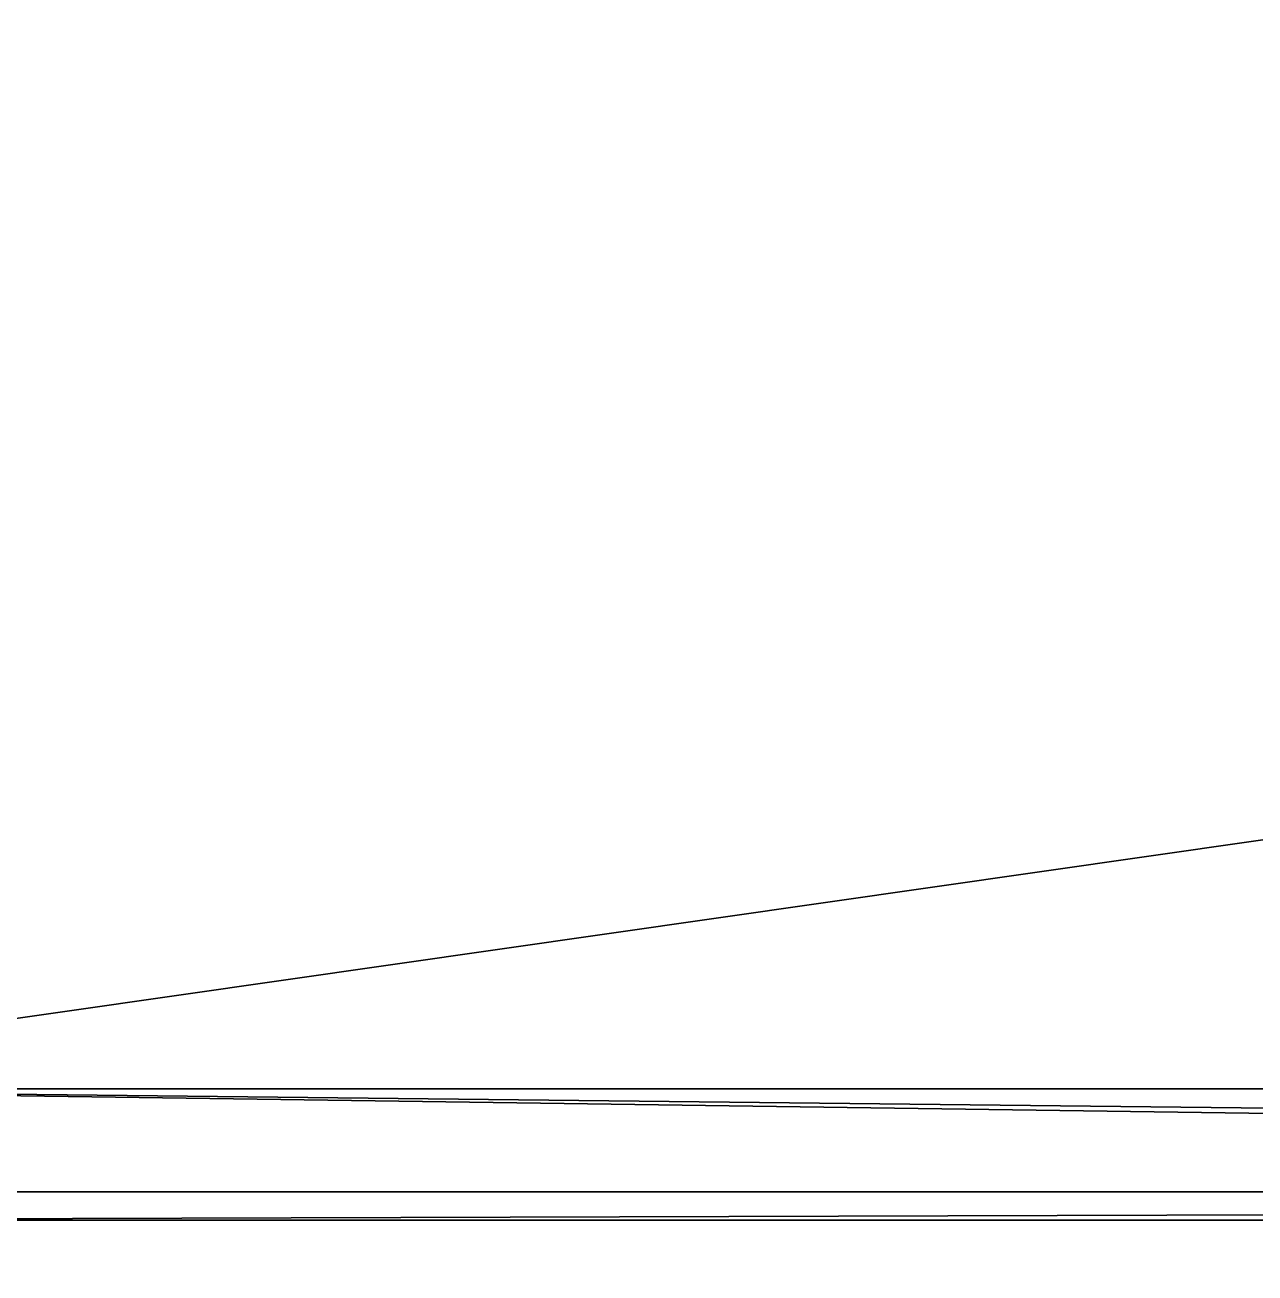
# Model space of a CAD drawing. Extents: x 0 to 2378, y -75 to 4875.
# Drawn here: x 131.3 to 262.7, y 2076.8 to 2210.2 of the extents above; entities that cross this region are included whole.
import ezdxf

# ---------------------------------------------------------------- set-up
doc = ezdxf.new("R2010")
doc.units = 0
doc.header["$LTSCALE"] = 25.4
doc.layers.get('0').update_dxf_attribs({"color": 13, "linetype": 'CONTINUOUS'})

# ---------------------------------------------------------------- blocks, each defined once
blk = doc.blocks.new('GROUP_136')
at = {"color": 8}
for p, q in [((3, 167.51), (997, 167.51)), ((3, 167.51), (997, 167.51)), ((3, 164.51), (997, 164.51)), ((3, 153.51, 34.9), (997, 153.51, 34.9)), ((3, 153.51, 34.9), (997, 153.51, 34.9)), ((3, 153.51, 34.9), (997, 153.51, 34.9))]:
    blk.add_line(p, q, dxfattribs=at)
at = {"color": 0}
for p, q in [((997, 167.51, 27.88), (3, 167.51, 27.88)), ((997, 167.51, 27.88), (3, 167.51, 27.88)), ((997, 153.51, 27.88), (3, 153.51, 27.88)), ((997, 153.51, 27.88), (3, 153.51, 27.88))]:
    blk.add_line(p, q, dxfattribs=at)
at = {"color": 8}
mesh = blk.add_polyface(dxfattribs=at)
corners = [(997, 167.51), (3, 164.51), (3, 167.51), (997, 164.51), (3, 273.7), (0, 3), (0, 273.7), (3, 3)]
mesh.append_faces([[corners[k] for k in face] for face in [(1, 0, 3), (4, 5, 6)]], dxfattribs={"vtx0": -1, "color": 8})
mesh.append_faces([[corners[k] for k in face] for face in [(0, 1, 2), (5, 4, 7), (7, 2, 1)]], dxfattribs={"vtx0": -1, "vtx1": -1, "color": 8})
mesh.append_faces([[corners[k] for k in face] for face in [(7, 4, 2)]], dxfattribs={"vtx0": -1, "vtx2": -1, "color": 8})
mesh = blk.add_polyface(dxfattribs=at)
corners = [(997, 273.7, 34.9), (3, 153.51, 34.9), (3, 273.7, 34.9), (997, 153.51, 34.9), (997, 164.51, 34.9)]
mesh.append_faces([[corners[k] for k in face] for face in [(0, 1, 2), (3, 0, 4)]], dxfattribs={"vtx0": -1, "color": 8})
mesh.append_faces([[corners[k] for k in face] for face in [(1, 0, 3)]], dxfattribs={"vtx0": -1, "vtx1": -1, "color": 8})
mesh = blk.add_polyface(dxfattribs=at)
corners = [(1000, 270.7, 37.9), (0, 32.66, 37.9), (0, 270.7, 37.9), (0, 5.12, 37.9), (1000, 5.12, 37.9)]
mesh.append_faces([[corners[k] for k in face] for face in [(0, 1, 2), (3, 0, 4)]], dxfattribs={"vtx0": -1, "color": 8})
mesh.append_faces([[corners[k] for k in face] for face in [(1, 0, 3)]], dxfattribs={"vtx0": -1, "vtx1": -1, "color": 8})
mesh = blk.add_polyface(dxfattribs=at)
corners = [(3, 167.51, 27.88), (997, 167.51), (3, 167.51), (997, 167.51, 27.88)]
mesh.append_faces([[corners[k] for k in face] for face in [(0, 1, 2), (1, 0, 3)]], dxfattribs={"vtx0": -1, "color": 8})
mesh = blk.add_polyface(dxfattribs=at)
corners = [(997, 153.51, 27.88), (3, 164.51, 27.88), (3, 153.51, 27.88), (3, 167.51, 27.88), (997, 167.51, 27.88), (997, 164.51, 27.88)]
mesh.append_faces([[corners[k] for k in face] for face in [(0, 1, 2), (4, 0, 5)]], dxfattribs={"vtx0": -1, "color": 8})
mesh.append_faces([[corners[k] for k in face] for face in [(1, 0, 3), (3, 0, 4)]], dxfattribs={"vtx0": -1, "vtx1": -1, "color": 8})
mesh = blk.add_polyface(dxfattribs=at)
corners = [(997, 153.51, 34.9), (3, 11.05, 34.9), (3, 153.51, 34.9), (997, 11.05, 34.9)]
mesh.append_faces([[corners[k] for k in face] for face in [(0, 1, 2), (1, 0, 3)]], dxfattribs={"vtx0": -1, "color": 8})
mesh = blk.add_polyface(dxfattribs=at)
corners = [(3, 153.51, 34.9), (997, 153.51, 27.88), (3, 153.51, 27.88), (997, 153.51, 32.4), (997, 153.51, 34.9)]
mesh.append_faces([[corners[k] for k in face] for face in [(0, 1, 2), (3, 0, 4)]], dxfattribs={"vtx0": -1, "color": 8})
mesh.append_faces([[corners[k] for k in face] for face in [(1, 0, 3)]], dxfattribs={"vtx0": -1, "vtx1": -1, "color": 8})
blk = doc.blocks.new('GROUP_140')
at = {"color": 0}
blk.add_blockref('GROUP_136', (0, 0, 24.3), dxfattribs=at)
blk = doc.blocks.new('GROUP_168')
at = {"color": 8}
blk.add_blockref('GROUP_140', (18, 0, -24.3), dxfattribs=at)
blk = doc.blocks.new('GROUP_3')
at = {"color": 9}
mesh = blk.add_polyface(dxfattribs=at)
corners = [(2224.83, 4625.01, 700), (0, 8500.5, 700), (0, 4625.01, 700), (1150, 8500.5, 700), (1150, 9500.5, 700), (2224.83, 9500.5, 700)]
mesh.append_faces([[corners[k] for k in face] for face in [(0, 1, 2), (4, 0, 5)]], dxfattribs={"vtx0": -1, "color": 9})
mesh.append_faces([[corners[k] for k in face] for face in [(1, 0, 3), (3, 0, 4)]], dxfattribs={"vtx0": -1, "vtx1": -1, "color": 9})
mesh = blk.add_polyface(dxfattribs=at)
corners = [(0, 9500.5), (2224.83, 4625.01), (0, 4625.01), (2224.83, 9500.5)]
mesh.append_faces([[corners[k] for k in face] for face in [(0, 1, 2), (1, 0, 3)]], dxfattribs={"vtx0": -1, "color": 9})
blk = doc.blocks.new('GROUP_2')
at = {"color": 250, "rotation": 180}
blk.add_blockref('GROUP_3', (2225, 9575.5), dxfattribs=at)
at = {"color": 0, "rotation": 180}
for p in [(1093, 2325, 5522.9), (1093, 2325, 1934.83)]:
    blk.add_blockref('GROUP_168', p, dxfattribs=at)
blk = doc.blocks.new('GROUP_39')
at = {"color": 0}
blk.add_blockref('GROUP_2', (0, 0), dxfattribs=at)

msp = doc.modelspace()

# ---------------------------------------------------------------- block references
at = {"color": 0}
msp.add_blockref('GROUP_39', (-0.17, -75), dxfattribs=at)

doc.saveas('drawing.dxf')
